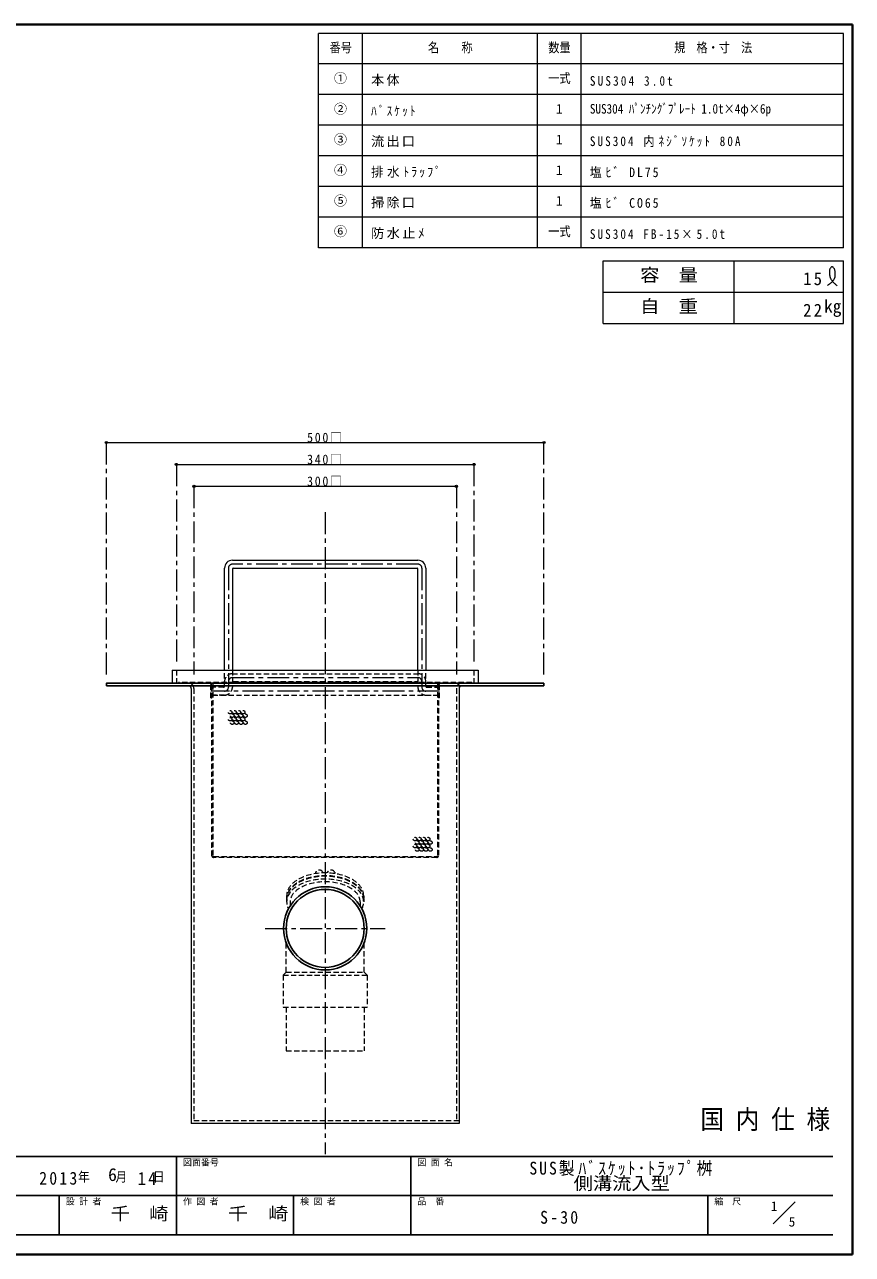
# Model space of a CAD drawing. Units: millimetres at full size, sheet at 1:5; details may follow other scales. Extents: x -1033 to 992, y -707 to 698.
# Drawn here: x 46 to 992, y -707 to 698 of the extents above; entities that cross this region are included whole.
import ezdxf
from ezdxf.enums import TextEntityAlignment as Align

# ---------------------------------------------------------------- set-up
doc = ezdxf.new("R2010")
doc.units = ezdxf.units.MM
doc.header["$LTSCALE"] = 5
doc.header["$PDMODE"] = 32
doc.header["$PDSIZE"] = 2.5
doc.linetypes.add('CHAIN1', pattern=[8, 5, -1, 1, -1])
doc.linetypes.add('DASHED1', pattern=[1.8, 1.2, -0.6])
doc.layers.add('0-0_ﾚｲﾔ1', color=7, linetype='Continuous', lineweight=18)
doc.layers.add('0-1_ﾚｲﾔ2', color=7, linetype='Continuous')
doc.styles.add('ＭＳ ゴシック', font='')
doc.styles.get('ＭＳ ゴシック').set_extended_font_data('MS Gothic')

msp = doc.modelspace()

# ---------------------------------------------------------------- linework, layer by layer
at = {"layer": '0-0_ﾚｲﾔ1', "color": 1, "lineweight": 40}
for p, q in [((992.324, 698.346), (-1032.676, 698.346)), ((992.324, -706.654), (992.324, 698.346)), ((992.324, -706.654), (-1032.676, -706.654))]:
    msp.add_line(p, q, dxfattribs=at)
at = {"layer": '0-0_ﾚｲﾔ1', "color": 3}
for p, q in [((982.324, 688.346), (382.324, 688.346)), ((432.324, 443.346), (432.324, 688.346)), ((632.324, 443.346), (632.324, 688.346)), ((682.324, 443.346), (682.324, 688.346)), ((982.324, 443.346), (982.324, 688.346)), ((982.324, 653.346), (382.324, 653.346)), ((982.324, 618.346), (382.324, 618.346)), ((982.324, 583.346), (382.324, 583.346)), ((982.324, 548.346), (382.324, 548.346)), ((982.324, 513.346), (382.324, 513.346)), ((982.324, 478.346), (382.324, 478.346)), ((857.324, 356.918), (857.324, 428.346)), ((982.324, 356.918), (982.324, 428.346)), ((707.324, 392.632), (982.324, 392.632)), ((707.324, 356.918), (982.324, 356.918))]:
    msp.add_line(p, q, dxfattribs=at)
at = {"layer": '0-0_ﾚｲﾔ1', "color": 4, "lineweight": 9}
for p, q in [((139.824, 220.846), (639.824, 220.846)), ((219.824, 195.846), (559.824, 195.846)), ((239.824, 170.846), (539.824, 170.846))]:
    msp.add_line(p, q, dxfattribs=at)
at = {"layer": '0-0_ﾚｲﾔ1', "color": 4, "linetype": 'CHAIN1', "lineweight": 9}
for p, q in [((139.824, -44.154), (139.824, 220.846)), ((639.824, -44.154), (639.824, 220.846)), ((219.824, 195.846), (219.824, -29.154)), ((559.824, 195.846), (559.824, -29.154)), ((239.824, 170.846), (239.824, -44.154)), ((539.824, 170.846), (539.824, -44.154)), ((389.824, 141.346), (389.824, -592.154)), ((279.324, 77.346), (279.324, -58.654)), ((495.824, 81.846), (283.824, 81.846)), ((500.324, 77.346), (500.324, -58.654)), ((283.824, -47.715), (495.824, -47.715)), ((520.324, -63.154), (259.324, -63.154)), ((321.324, -334.154), (458.324, -334.154))]:
    msp.add_line(p, q, dxfattribs=at)
at = {"layer": '0-0_ﾚｲﾔ1'}
for p, q in [((283.824, 86.346), (495.824, 86.346)), ((274.824, -39.154), (274.824, 77.346)), ((283.824, 76.346), (283.824, -39.154)), ((284.824, 77.346), (494.824, 77.346)), ((495.824, -39.154), (495.824, 76.346)), ((504.824, 77.346), (504.824, -39.154)), ((214.824, -39.154), (564.824, -39.154)), ((214.824, -39.154), (214.824, -54.154)), ((564.824, -39.154), (564.824, -54.154)), ((236.824, -60.154), (236.824, -557.154)), ((542.824, -60.154), (542.824, -557.154)), ((542.824, -557.154), (236.824, -557.154)), ((901.713, -671.907), (926.967, -646.654))]:
    msp.add_line(p, q, dxfattribs=at)
at = {"layer": '0-0_ﾚｲﾔ1', "color": 4, "linetype": 'DASHED1', "lineweight": 9}
for p, q in [((219.824, -39.154), (219.824, -54.154)), ((274.824, -57.654), (274.824, -39.154)), ((283.824, -39.154), (283.824, -58.654)), ((495.824, -39.154), (495.824, -58.654)), ((504.824, -57.654), (504.824, -39.154)), ((559.824, -39.154), (559.824, -54.154)), ((222.324, -53.154), (222.324, -54.154)), ((385.324, -53.154), (222.324, -53.154)), ((260.324, -251.154), (260.324, -55.654)), ((261.324, -55.354), (261.324, -251.154)), ((283.824, -43.215), (495.824, -43.215)), ((284.824, -52.215), (494.824, -52.215)), ((557.324, -53.154), (394.324, -53.154)), ((518.324, -55.354), (518.324, -251.154)), ((519.324, -55.654), (519.324, -251.154)), ((520.324, -55.654), (519.324, -55.654)), ((520.324, -70.654), (520.324, -55.654)), ((557.324, -53.154), (557.324, -54.154)), ((239.824, -60.154), (239.824, -554.154)), ((273.824, -58.654), (260.324, -58.654)), ((274.824, -67.654), (260.324, -67.654)), ((519.324, -68.154), (260.324, -68.154)), ((504.824, -67.654), (519.324, -67.654)), ((505.824, -58.654), (519.324, -58.654)), ((539.824, -60.154), (539.824, -554.154)), ((259.324, -70.654), (260.324, -70.654)), ((520.324, -70.654), (519.324, -70.654)), ((262.324, -252.154), (517.324, -252.154)), ((517.324, -253.154), (262.324, -253.154)), ((542.824, -554.154), (236.824, -554.154))]:
    msp.add_line(p, q, dxfattribs=at)
at = {"layer": '0-0_ﾚｲﾔ1', "color": 5, "lineweight": 25}
for p, q in [((639.824, -54.154), (639.824, -57.154)), ((639.824, -57.154), (139.824, -57.154))]:
    msp.add_line(p, q, dxfattribs=at)
at = {"layer": '0-0_ﾚｲﾔ1', "linetype": 'DASHED1'}
for p, q in [((378.824, -270.068), (378.824, -271.619)), ((387.324, -270.068), (387.324, -270.792)), ((392.324, -270.068), (392.324, -270.792)), ((400.824, -270.068), (400.824, -271.619)), ((345.819, -296.869), (345.819, -300.051)), ((345.819, -300.758), (345.819, -303.94)), ((349.815, -303.94), (349.815, -308.551)), ((429.833, -303.94), (429.833, -308.551)), ((433.829, -296.869), (433.829, -300.051)), ((433.829, -300.758), (433.829, -303.94)), ((345.324, -384.154), (345.324, -350.767)), ((434.324, -384.154), (434.324, -350.767)), ((341.824, -387.654), (345.324, -384.154)), ((341.824, -387.654), (437.824, -387.654)), ((345.324, -384.154), (434.324, -384.154)), ((434.324, -384.154), (437.824, -387.654)), ((437.824, -387.654), (437.824, -424.154)), ((434.324, -424.154), (434.324, -474.154))]:
    msp.add_line(p, q, dxfattribs=at)
at = {"layer": '0-0_ﾚｲﾔ1', "color": 6, "lineweight": 25}
for p, q in [((-1010.176, -594.868), (969.824, -594.868)), ((219.824, -594.868), (219.824, -684.154)), ((487.681, -684.154), (487.681, -594.868)), ((969.824, -639.511), (-48.033, -639.511)), ((85.895, -684.154), (85.895, -639.511)), ((353.752, -684.154), (353.752, -639.511)), ((826.967, -684.154), (826.967, -639.511)), ((969.824, -684.154), (-1010.176, -684.154))]:
    msp.add_line(p, q, dxfattribs=at)
at = {"layer": '0-0_ﾚｲﾔ1', "color": 3}
for points in [[(982.324, 443.346), (382.324, 443.346), (382.324, 688.346)], [(707.324, 356.918), (707.324, 428.346), (982.324, 428.346)]]:
    msp.add_lwpolyline(points, dxfattribs=at)
at = {"layer": '0-0_ﾚｲﾔ1'}
for points in [[(963.842, 400.503), (964.319, 400.834), (965.139, 401.409), (965.954, 401.994), (966.76, 402.595), (967.553, 403.219), (968.33, 403.871), (968.771, 404.265), (969.148, 404.616), (969.777, 405.246), (970.37, 405.906), (970.915, 406.599), (971.4, 407.326), (971.813, 408.087), (972.015, 408.546), (972.211, 409.096), (972.463, 410.076), (972.618, 411.088), (972.695, 412.118), (972.713, 413.154), (972.689, 414.184), (972.663, 414.773), (972.641, 415.192), (972.59, 415.906), (972.508, 416.614), (972.383, 417.322), (972.2, 418.035), (971.943, 418.758), (971.755, 419.184), (971.588, 419.516), (971.259, 420.08), (970.885, 420.603), (970.473, 421.053), (970.031, 421.397), (969.567, 421.604), (969.29, 421.649), (968.995, 421.629), (968.487, 421.448), (967.992, 421.113), (967.526, 420.659)], [(967.526, 420.659), (967.104, 420.121), (966.742, 419.533), (966.566, 419.184), (966.394, 418.775), (966.179, 418.075), (966.053, 417.381), (965.996, 416.69), (965.992, 415.999), (966.021, 415.306), (966.047, 414.903), (966.087, 414.345), (966.17, 413.38), (966.282, 412.416), (966.434, 411.458), (966.636, 410.514), (966.899, 409.589), (967.085, 409.065), (967.316, 408.506), (967.781, 407.572), (968.323, 406.673), (968.929, 405.81), (969.59, 404.982), (970.294, 404.189), (970.717, 403.746), (971.1, 403.363), (971.773, 402.723), (972.461, 402.103), (973.161, 401.499), (973.87, 400.907), (974.583, 400.322), (974.998, 399.984)]]:
    msp.add_lwpolyline(points, dxfattribs=at)
at = {"layer": '0-0_ﾚｲﾔ1', "color": 5, "lineweight": 25}
msp.add_lwpolyline([(639.824, -54.154), (139.824, -54.154), (139.824, -57.154)], dxfattribs=at)
at = {"layer": '0-0_ﾚｲﾔ1', "color": 4, "linetype": 'DASHED1', "lineweight": 9}
msp.add_lwpolyline([(259.324, -70.654), (259.324, -55.654), (260.324, -55.654)], dxfattribs=at)
at = {"layer": '0-0_ﾚｲﾔ1', "linetype": 'DASHED1'}
for points in [[(341.824, -387.654), (341.824, -424.154), (437.824, -424.154)], [(345.324, -424.154), (345.324, -474.154), (434.324, -474.154)]]:
    msp.add_lwpolyline(points, dxfattribs=at)
at = {"layer": '0-0_ﾚｲﾔ1', "color": 4, "linetype": 'DASHED1', "lineweight": 9}
for centre in [(281.164, -87.218), (281.164, -95.218), (283.664, -91.218), (283.664, -99.218), (286.164, -87.218), (286.164, -95.218), (288.664, -91.218), (288.664, -99.218), (291.164, -87.218), (291.164, -95.218), (293.664, -91.218), (293.664, -99.218), (296.164, -87.218), (296.164, -95.218), (298.664, -91.218), (298.664, -99.218), (492.526, -232.148), (492.526, -240.148), (495.026, -236.148), (497.526, -232.148), (497.526, -240.148), (500.026, -236.148), (502.526, -232.148), (502.526, -240.148), (505.026, -236.148), (507.526, -232.148), (507.526, -240.148), (510.026, -236.148), (495.026, -244.148), (500.026, -244.148), (505.026, -244.148), (510.026, -244.148)]:
    msp.add_circle(centre, 2, dxfattribs=at)
at = {"layer": '0-0_ﾚｲﾔ1', "color": 5, "lineweight": 25}
for radius in [47.5, 44.55]:
    msp.add_circle((389.824, -334.154), radius, dxfattribs=at)
at = {"layer": '0-0_ﾚｲﾔ1'}
for centre, radius, start, end in [((283.824, 77.346), 9, 90, 180), ((495.824, 77.346), 9, 0, 90), ((284.824, 76.346), 1, 90, 180), ((494.824, 76.346), 1, 0, 90), ((233.824, -60.154), 3, 0, 90), ((545.824, -60.154), 3, 90, 180)]:
    msp.add_arc(centre, radius, start, end, dxfattribs=at)
at = {"layer": '0-0_ﾚｲﾔ1', "color": 4, "linetype": 'CHAIN1', "lineweight": 9}
for centre, start, end in [((283.824, 77.346), 90, 180), ((495.824, 77.346), 0, 90), ((283.824, -52.215), 90, 180), ((495.824, -52.215), 0, 90), ((274.824, -58.654), 270, 0), ((504.824, -58.654), 180, 270)]:
    msp.add_arc(centre, 4.5, start, end, dxfattribs=at)
at = {"layer": '0-0_ﾚｲﾔ1', "color": 4, "linetype": 'DASHED1', "lineweight": 9}
for centre, radius, start, end in [((233.824, -60.154), 6, 0, 90), ((260.124, -55.354), 1.2, 0, 90), ((283.824, -52.215), 9, 90, 180), ((284.824, -53.215), 1, 90, 180), ((494.824, -53.215), 1, 0, 90), ((495.824, -52.215), 9, 0, 90), ((519.524, -55.354), 1.2, 90, 180), ((545.824, -60.154), 6, 90, 180), ((273.824, -57.654), 1, 270, 0), ((274.824, -58.654), 9, 270, 0), ((504.824, -58.654), 9, 180, 270), ((505.824, -57.654), 1, 180, 270), ((262.324, -251.154), 2, 180, 270), ((262.324, -251.154), 1, 180, 270)]:
    msp.add_arc(centre, radius, start, end, dxfattribs=at)
at = {"layer": '0-0_ﾚｲﾔ1', "linetype": 'DASHED1'}
for centre, radius, start, end in [((517.324, -251.154), 2, 270, 0), ((517.324, -251.154), 1, 270, 0), ((383.074, -272.425), 4.859, 29.00567, 150.99433), ((396.574, -272.425), 4.859, 29.00567, 150.99433)]:
    msp.add_arc(centre, radius, start, end, dxfattribs=at)
for centre, major_axis, ratio, start_param, end_param in [((389.824, -303.94), (44.005, 0), 0.592593, 5.97522806, 9.73273521), ((389.824, -296.869), (44.005, 0), 0.592593, 0, 3.14159265), ((389.824, -300.051), (44.005, 0), 0.592593, 0, 3.14159265), ((389.824, -300.758), (44.005, 0), 0.592593, 0, 3.14159265), ((389.824, -303.94), (40.009, 0), 0.572246, 0, 3.14159265)]:
    msp.add_ellipse(centre, major_axis=major_axis, ratio=ratio, start_param=start_param, end_param=end_param, dxfattribs=at)
at = {"layer": '0-0_ﾚｲﾔ1', "color": 4}
for p in [(139.824, 220.846), (639.824, 220.846), (219.824, 195.846), (559.824, 195.846), (239.824, 170.846), (539.824, 170.846)]:
    msp.add_point(p, dxfattribs=at)

# ---------------------------------------------------------------- texts
at = {"layer": '0-0_ﾚｲﾔ1', "style": 'ＭＳ ゴシック'}
for s, height, width, p in [('番号', 11, 0.85, (394.824, 663.346)), ('名\u3000\u3000称', 11, 0.85, (507.324, 663.346)), ('数量', 11, 0.85, (644.824, 663.346)), ('規\u3000格・寸\u3000法', 11, 0.85, (788.574, 663.346)), ('一式', 11, 0.85, (644.824, 628.346)), ('SUS304 ﾊﾟﾝﾁﾝｸﾞﾌﾟﾚｰﾄ 1.0t×4φ×6p', 11, 0.85, (692.324, 593.346)), ('一式', 11, 0.85, (644.824, 453.346)), ('容\u3000量', 14.66, 1.1, (749.824, 400.489)), ('自\u3000重', 14.66, 1.1, (749.824, 364.775)), ('国 内 仕 様', 21.99, 0.9, (818.574, -569.868)), ('側溝流入型', 14.66, 1.1, (673.752, -637.189)), ('千\u3000崎', 14.66, 1.1, (144.824, -671.832)), ('千\u3000崎', 14.66, 1.15, (278.752, -671.832))]:
    msp.add_text(s, height=height, dxfattribs=dict(at, width=width)).set_placement(p, align=Align.BOTTOM_LEFT)
for s, height, p in [('①', 11, (399.824, 628.346)), ('②', 11, (399.824, 593.346)), ('1', 11, (653.574, 593.346)), ('③', 11, (399.824, 558.346)), ('1', 11, (653.574, 558.346)), ('④', 11, (399.824, 523.346)), ('1', 11, (653.574, 523.346)), ('⑤', 11, (399.824, 488.346)), ('1', 11, (653.574, 488.346)), ('⑥', 11, (399.824, 453.346)), ('㎏', 14.66, (959.824, 364.775)), ('図面番号', 7.331, (227.324, -607.368)), ('図 面 名', 7.331, (495.181, -607.368)), ('6', 14.66, (141.824, -627.189)), ('設 計 者', 7.331, (93.395, -652.011)), ('作 図 者', 7.331, (227.324, -652.011)), ('検 図 者', 7.331, (361.252, -652.011)), ('品\u3000番', 7.331, (495.181, -652.011)), ('縮\u3000尺', 7.331, (834.467, -652.011)), ('1', 11, (899.173, -660.415)), ('5', 11, (919.533, -678.105))]:
    msp.add_text(s, height=height, dxfattribs=at).set_placement(p, align=Align.BOTTOM_LEFT)
at = {"layer": '0-0_ﾚｲﾔ1', "attachment_point": 7, "style": 'ＭＳ ゴシック'}
for s, insert, char_height in [('\\T1.17;本体', (442.324, 628.346), 11), ('\\T1.39;\\W0.85;SUS304\\~3.0t', (692.324, 628.346), 11), ('\\T1.39;\\W0.85;ﾊﾞｽｹｯﾄ', (442.324, 593.346), 11), ('\\T1.17;流出口', (442.324, 558.346), 11), ('\\T1.37;\\W0.85;SUS304\\~内ﾈｼﾞｿｹｯﾄ\\~80A', (692.324, 558.346), 11), ('\\T1.28;\\W0.95;排水ﾄﾗｯﾌﾟ', (442.324, 523.346), 11), ('\\T1.33;\\W0.9;塩ﾋﾞ\\~DL75', (692.324, 523.346), 11), ('\\T1.17;掃除口', (442.324, 488.346), 11), ('\\T1.33;\\W0.9;塩ﾋﾞ\\~CO65', (692.324, 488.346), 11), ('\\T1.19;防水止ﾒ', (442.324, 453.346), 11), ('\\T1.37;\\W0.85;SUS304\\~FB-15×5.0t', (692.324, 453.346), 11), ('\\T1.27;\\W0.95;15', (936.074, 400.489), 14.66), ('\\T1.27;\\W0.95;22', (936.074, 364.775), 14.66), ('\\T1.25;\\W0.9;SUS製ﾊﾞｽｹｯﾄ･ﾄﾗｯﾌﾟ桝', (623.127, -617.189), 14.66), ('\\T1.28;\\W0.9;2013', (63.074, -627.189), 14.66), ('\\T1.27;\\W0.9;年\\~\\~\\~月\\~\\~\\~日', (107.324, -624.689), 11), ('\\T1.27;\\W0.95;14', (175.574, -627.189), 14.66), ('\\T1.28;\\W0.9;S-30', (635.449, -671.832), 14.66)]:
    msp.add_mtext(s, dxfattribs=dict(at, insert=insert, char_height=char_height))
at = {"layer": '0-1_ﾚｲﾔ2', "char_height": 11, "attachment_point": 7, "style": 'ＭＳ ゴシック'}
for s, insert in [('\\T1.3;\\W0.9;500□', (369.199, 220.846)), ('\\T1.3;\\W0.9;340□', (369.199, 195.846)), ('\\T1.3;\\W0.9;300□', (369.199, 170.846))]:
    msp.add_mtext(s, dxfattribs=dict(at, insert=insert))

doc.saveas('drawing.dxf')
